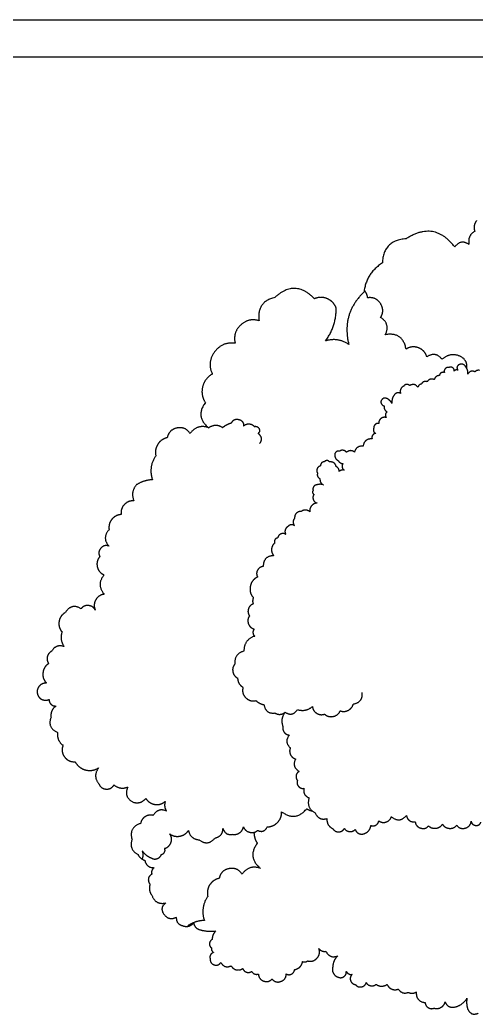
# Model space of a CAD drawing. Header units: metres. Extents: x -17 to 580, y -130 to 19.
# Drawn here: x 5.74 to 8.2, y -85.71 to -80.34 of the extents above; entities that cross this region are included whole.
import ezdxf

# ---------------------------------------------------------------- set-up
doc = ezdxf.new("R2010")
doc.units = ezdxf.units.M
doc.linetypes.add('Style Grey Lines_2', pattern=[0])
for name, color, linetype, true_color in [('Furniture', 7, 'Continuous', 0x7a8bf7), ('Imported blocks', 7, 'Continuous', 0x7a8bf7), ('Mood Board', 7, 'Continuous', 0x7a8bf7), ('Walls', 7, 'Continuous', 0xc7c7c7)]:
    doc.layers.add(name, color=color, linetype=linetype, true_color=true_color)

# ---------------------------------------------------------------- blocks, each defined once
blk = doc.blocks.new('Birch tree M')
at = {"layer": 'Imported blocks'}
for points in [[(2.5404, 4.6462), (2.5188, 4.625), (2.5249, 4.5954)], [(2.1889, 4.6034), (2.0782, 4.6114), (2.0592, 4.5021)], [(2.4188, 4.533), (2.3364, 4.6743), (2.1889, 4.6034)], [(2.4888, 4.5353), (2.4527, 4.5687), (2.4188, 4.533)], [(2.5249, 4.5954), (2.4849, 4.5785), (2.4888, 4.5353)], [(2.0592, 4.5021), (1.975, 4.4634), (1.9517, 4.3738)], [(1.5188, 4.4049), (1.4267, 4.3949), (1.4274, 4.3022)], [(1.7084, 4.3729), (1.6293, 4.4816), (1.5188, 4.4049)], [(1.7709, 4.3649), (1.7414, 4.3826), (1.7084, 4.3729)], [(1.8074, 4.3135), (1.8005, 4.3472), (1.7709, 4.3649)], [(1.9517, 4.3738), (1.8282, 4.2829), (1.8451, 4.1305)], [(1.9659, 4.3434), (1.9659, 4.3649), (1.9543, 4.383)], [(1.4274, 4.3022), (1.3789, 4.3242), (1.3357, 4.293)], [(1.7348, 4.1626), (1.7964, 4.2259), (1.8074, 4.3135)], [(2.0237, 4.308), (2.0062, 4.3442), (1.9659, 4.3434)], [(2.0159, 4.2407), (2.0413, 4.2718), (2.0237, 4.308)], [(1.3357, 4.293), (1.2925, 4.2618), (1.2982, 4.2088)], [(1.2982, 4.2088), (1.2374, 4.2257), (1.1934, 4.1804)], [(2.0272, 4.1542), (2.0601, 4.2025), (2.0159, 4.2407)], [(1.1934, 4.1804), (1.1495, 4.1352), (1.1681, 4.0749)], [(1.8451, 4.1305), (1.7975, 4.1726), (1.7348, 4.1626)], [(2.1182, 4.0714), (2.1137, 4.1578), (2.0272, 4.1542)], [(1.1681, 4.0749), (1.1286, 4.0593), (1.1132, 4.0197)], [(2.1784, 4.07), (2.1487, 4.0859), (2.1182, 4.0714)], [(2.2131, 4.0206), (2.2082, 4.0541), (2.1784, 4.07)], [(1.1132, 4.0197), (1.0977, 3.9802), (1.1162, 3.9419)], [(2.2854, 3.9987), (2.2595, 4.0434), (2.2131, 4.0206)], [(2.3731, 4.0032), (2.3278, 4.0287), (2.2854, 3.9987)], [(2.3988, 3.938), (2.4093, 3.9798), (2.3731, 4.0032)], [(1.1162, 3.9419), (1.0571, 3.8802), (1.1162, 3.8184)], [(2.2616, 3.923), (2.2424, 3.9234), (2.2341, 3.9061)], [(2.2726, 3.9346), (2.2645, 3.9313), (2.2616, 3.923)], [(2.2885, 3.9337), (2.2807, 3.9378), (2.2726, 3.9346)], [(2.294, 3.9515), (2.2858, 3.9443), (2.2885, 3.9337)], [(2.3123, 3.9549), (2.3021, 3.9588), (2.294, 3.9515)], [(2.3304, 3.9525), (2.3221, 3.9594), (2.3123, 3.9549)], [(2.3359, 3.9351), (2.3387, 3.9455), (2.3304, 3.9525)], [(2.355, 3.9363), (2.3451, 3.9421), (2.3359, 3.9351)], [(2.3528, 3.9526), (2.3493, 3.9438), (2.355, 3.9363)], [(2.3657, 3.9628), (2.3564, 3.9614), (2.3528, 3.9526)], [(2.3841, 3.9606), (2.3754, 3.9657), (2.3657, 3.9628)], [(2.3952, 3.9458), (2.3929, 3.9556), (2.3841, 3.9606)], [(2.3999, 3.9109), (2.4048, 3.9293), (2.3952, 3.9458)], [(2.4361, 3.9177), (2.4148, 3.9312), (2.3999, 3.9109)], [(2.4579, 3.922), (2.4458, 3.926), (2.4361, 3.9177)], [(2.0659, 3.8808), (2.0605, 3.8713), (2.0637, 3.8608)], [(2.0818, 3.8931), (2.0712, 3.8904), (2.0659, 3.8808)], [(2.0971, 3.9008), (2.0875, 3.9008), (2.0818, 3.8931)], [(2.1124, 3.893), (2.1067, 3.9007), (2.0971, 3.9008)], [(2.1505, 3.88), (2.1375, 3.9042), (2.1124, 3.893)], [(2.1696, 3.8934), (2.1563, 3.8921), (2.1505, 3.88)], [(2.1994, 3.9005), (2.1817, 3.9088), (2.1696, 3.8934)], [(2.2156, 3.9106), (2.2054, 3.9089), (2.1994, 3.9005)], [(2.2341, 3.9061), (2.2258, 3.9122), (2.2156, 3.9106)], [(2.4011, 3.9124), (2.4007, 3.9124), (2.4003, 3.9124)], [(0.9647, 3.8374), (0.9239, 3.8355), (0.9102, 3.797)], [(1.0228, 3.8024), (1.0055, 3.8394), (0.9647, 3.8374)], [(1.1162, 3.8184), (1.0635, 3.8452), (1.0228, 3.8024)], [(1.1162, 3.8184), (1.1527, 3.8383), (1.1835, 3.8104)], [(1.1835, 3.8104), (1.2049, 3.824), (1.23, 3.8276)], [(1.23, 3.8276), (1.244, 3.8485), (1.2673, 3.8388)], [(1.2673, 3.8388), (1.2906, 3.8291), (1.2855, 3.8043)], [(1.9649, 3.8381), (1.9613, 3.8305), (1.9645, 3.8227)], [(1.9645, 3.8227), (1.9678, 3.815), (1.9757, 3.8122)], [(1.9972, 3.8437), (1.9783, 3.8567), (1.9649, 3.8381)], [(2.0156, 3.8182), (2.0096, 3.8333), (1.9972, 3.8437)], [(2.034, 3.8601), (2.0155, 3.8432), (2.0156, 3.8182)], [(2.0637, 3.8608), (2.0486, 3.8721), (2.034, 3.8601)], [(0.9102, 3.797), (0.8798, 3.7945), (0.8601, 3.771)], [(1.2855, 3.8043), (1.2979, 3.8141), (1.3133, 3.8113)], [(1.3133, 3.8113), (1.3288, 3.8086), (1.3371, 3.7953)], [(1.3371, 3.7953), (1.3523, 3.797), (1.3579, 3.7828)], [(1.3579, 3.7828), (1.3635, 3.7685), (1.3512, 3.7594)], [(1.9757, 3.8122), (1.9713, 3.7937), (1.9854, 3.781)], [(1.9854, 3.781), (1.9713, 3.7699), (1.9789, 3.7536)], [(0.8601, 3.771), (0.8405, 3.7475), (0.8435, 3.7171)], [(1.3512, 3.7594), (1.3733, 3.7346), (1.3517, 3.7094)], [(1.9203, 3.7268), (1.9119, 3.7205), (1.9115, 3.7101)], [(1.9388, 3.7307), (1.9286, 3.7331), (1.9203, 3.7268)], [(1.9528, 3.7528), (1.9399, 3.7454), (1.9388, 3.7307)], [(1.9789, 3.7536), (1.9656, 3.7601), (1.9528, 3.7528)], [(0.8435, 3.7171), (0.7996, 3.6683), (0.8116, 3.6037)], [(1.9018, 3.6774), (1.8954, 3.6701), (1.8969, 3.6605)], [(1.9178, 3.6843), (1.9082, 3.6846), (1.9018, 3.6774)], [(1.9115, 3.7101), (1.903, 3.6943), (1.9178, 3.6843)], [(1.8486, 3.6302), (1.8165, 3.638), (1.8035, 3.6077)], [(1.8969, 3.6605), (1.8594, 3.6666), (1.8486, 3.6302)], [(0.7324, 3.5901), (0.6967, 3.5591), (0.7089, 3.5134)], [(0.8116, 3.6037), (0.7703, 3.6072), (0.7324, 3.5901)], [(1.6523, 3.5799), (1.6442, 3.5812), (1.6378, 3.5761)], [(1.6654, 3.5846), (1.6576, 3.5858), (1.6523, 3.5799)], [(1.6766, 3.5762), (1.6733, 3.5835), (1.6654, 3.5846)], [(1.7065, 3.6055), (1.7044, 3.5874), (1.7194, 3.577)], [(1.7149, 3.6203), (1.7067, 3.6152), (1.7065, 3.6055)], [(1.7319, 3.621), (1.7232, 3.6253), (1.7149, 3.6203)], [(1.7503, 3.6236), (1.7405, 3.6263), (1.7319, 3.621)], [(1.7646, 3.6117), (1.7601, 3.6208), (1.7503, 3.6236)], [(1.8035, 3.6077), (1.7856, 3.6248), (1.7646, 3.6117)], [(1.6128, 3.5513), (1.6068, 3.5407), (1.6121, 3.5297)], [(1.6309, 3.5629), (1.6188, 3.5618), (1.6128, 3.5513)], [(1.6378, 3.5761), (1.6314, 3.5711), (1.6309, 3.5629)], [(1.7063, 3.549), (1.7033, 3.5755), (1.6766, 3.5762)], [(1.7165, 3.5238), (1.7204, 3.54), (1.7063, 3.549)], [(1.7194, 3.577), (1.7255, 3.5628), (1.7406, 3.5595)], [(1.7406, 3.5595), (1.7337, 3.5529), (1.7342, 3.5433)], [(1.7342, 3.5433), (1.7347, 3.5338), (1.7423, 3.5279)], [(0.6601, 3.5015), (0.6386, 3.4837), (0.639, 3.4558)], [(0.7089, 3.5134), (0.6816, 3.5192), (0.6601, 3.5015)], [(1.6121, 3.5297), (1.6043, 3.5122), (1.6203, 3.5017)], [(1.6203, 3.5017), (1.6158, 3.4816), (1.6326, 3.4696)], [(1.7423, 3.5279), (1.7285, 3.5314), (1.7165, 3.5238)], [(0.5906, 3.4384), (0.5703, 3.419), (0.571, 3.3909)], [(0.639, 3.4558), (0.611, 3.4578), (0.5906, 3.4384)], [(1.5799, 3.4496), (1.5752, 3.4455), (1.5755, 3.4393)], [(1.5755, 3.4393), (1.5758, 3.4331), (1.581, 3.4296)], [(1.5836, 3.466), (1.5778, 3.4587), (1.5799, 3.4496)], [(1.5986, 3.4735), (1.5893, 3.4734), (1.5836, 3.466)], [(1.6326, 3.4696), (1.6163, 3.4774), (1.5986, 3.4735)], [(0.571, 3.3909), (0.5297, 3.3565), (0.5592, 3.3117)], [(1.581, 3.4296), (1.5714, 3.4192), (1.5744, 3.4054)], [(1.5744, 3.4054), (1.5773, 3.3916), (1.5903, 3.386)], [(1.5089, 3.3557), (1.4766, 3.3586), (1.4722, 3.3264)], [(1.5496, 3.3488), (1.5318, 3.3671), (1.5089, 3.3557)], [(1.5621, 3.376), (1.5502, 3.365), (1.5496, 3.3488)], [(1.5903, 3.386), (1.5741, 3.3869), (1.5621, 3.376)], [(0.5188, 3.3061), (0.5006, 3.2896), (0.5091, 3.2665)], [(0.5592, 3.3117), (0.5371, 3.3226), (0.5188, 3.3061)], [(1.4342, 3.2905), (1.4239, 3.2864), (1.4195, 3.2762)], [(1.4672, 3.291), (1.4505, 3.3052), (1.4342, 3.2905)], [(1.4722, 3.3264), (1.4557, 3.3107), (1.4672, 3.291)], [(0.5091, 3.2665), (0.4875, 3.2475), (0.4903, 3.2188)], [(1.3785, 3.243), (1.358, 3.24), (1.3602, 3.2194)], [(1.3957, 3.2597), (1.3829, 3.2557), (1.3785, 3.243)], [(1.4193, 3.2556), (1.4085, 3.2636), (1.3957, 3.2597)], [(1.4195, 3.2762), (1.4151, 3.2659), (1.4193, 3.2556)], [(0.4903, 3.2188), (0.493, 3.1902), (0.5178, 3.1756)], [(1.3602, 3.2194), (1.3451, 3.2098), (1.3415, 3.1923)], [(0.5178, 3.1756), (0.4725, 3.1338), (0.506, 3.0821)], [(1.348, 3.16), (1.2974, 3.1645), (1.2905, 3.1142)], [(1.3415, 3.1923), (1.3379, 3.1748), (1.348, 3.16)], [(1.2605, 3.0999), (1.2495, 3.0846), (1.2566, 3.067)], [(1.2905, 3.1142), (1.2716, 3.1153), (1.2605, 3.0999)], [(0.4613, 3.0601), (0.4446, 3.0377), (0.4528, 3.011)], [(0.506, 3.0821), (0.478, 3.0825), (0.4613, 3.0601)], [(1.2566, 3.067), (1.2262, 3.0574), (1.2156, 3.0273)], [(0.3076, 3.0191), (0.2801, 3.0084), (0.2711, 2.9802)], [(0.3854, 3.0271), (0.3425, 3.0616), (0.3076, 3.0191)], [(0.4235, 3.0376), (0.4015, 3.0429), (0.3854, 3.0271)], [(0.4528, 3.011), (0.4455, 3.0324), (0.4235, 3.0376)], [(1.2156, 3.0273), (1.2049, 2.9971), (1.2227, 2.9706)], [(0.2711, 2.9802), (0.2621, 2.9521), (0.2784, 2.9274)], [(1.2227, 2.9706), (1.2146, 2.9561), (1.2177, 2.9399)], [(0.2784, 2.9274), (0.2606, 2.8914), (0.279, 2.8557)], [(1.1915, 2.9186), (1.1836, 2.9014), (1.1926, 2.8848)], [(1.2177, 2.9399), (1.1993, 2.9357), (1.1915, 2.9186)], [(0.279, 2.8557), (0.2413, 2.8735), (0.2156, 2.8406)], [(1.1926, 2.8848), (1.1778, 2.8689), (1.1823, 2.8477)], [(0.1916, 2.8171), (0.185, 2.7999), (0.1939, 2.7837)], [(0.2156, 2.8406), (0.1982, 2.8344), (0.1916, 2.8171)], [(1.1823, 2.8477), (1.1868, 2.8265), (1.2068, 2.818)], [(1.2068, 2.818), (1.199, 2.8113), (1.1984, 2.8011)], [(0.1939, 2.7837), (0.1673, 2.771), (0.1603, 2.7424)], [(1.2038, 2.7841), (1.1504, 2.7725), (1.1432, 2.7183)], [(1.1984, 2.8011), (1.1977, 2.7909), (1.2045, 2.7832)], [(1.2045, 2.7832), (1.2042, 2.7837), (1.2038, 2.7841)], [(0.1603, 2.7424), (0.1533, 2.7139), (0.1709, 2.6903)], [(1.1432, 2.7183), (1.0939, 2.712), (1.0916, 2.6623)], [(0.1323, 2.6786), (0.1162, 2.6624), (0.1209, 2.64)], [(0.1709, 2.6903), (0.1484, 2.6948), (0.1323, 2.6786)], [(1.0916, 2.6623), (1.0753, 2.648), (1.0765, 2.6264)], [(0.1209, 2.64), (0.1248, 2.6223), (0.1406, 2.6134)], [(0.1406, 2.6134), (0.1564, 2.6045), (0.1735, 2.6104)], [(1.0765, 2.6264), (1.0777, 2.6048), (1.0955, 2.5924)], [(0.2024, 2.5739), (0.1714, 2.5585), (0.1709, 2.5239)], [(0.1735, 2.6104), (0.1705, 2.5965), (0.1793, 2.5853)], [(0.1793, 2.5853), (0.1882, 2.5741), (0.2024, 2.5739)], [(1.0955, 2.5924), (1.0919, 2.5626), (1.1159, 2.5445)], [(0.1709, 2.5239), (0.1445, 2.474), (0.1929, 2.445)], [(1.1159, 2.5445), (1.1039, 2.5171), (1.1217, 2.493)], [(1.1217, 2.493), (1.1394, 2.4689), (1.1692, 2.4721)], [(1.1692, 2.4721), (1.1839, 2.4542), (1.2058, 2.4466)], [(0.1929, 2.445), (0.1824, 2.407), (0.211, 2.3799)], [(1.2058, 2.4466), (1.2072, 2.4006), (1.2532, 2.4001)], [(1.6367, 2.3933), (1.6852, 2.3951), (1.687, 2.4436)], [(0.211, 2.3799), (0.1949, 2.3518), (0.2104, 2.3233)], [(1.2532, 2.4001), (1.2771, 2.3817), (1.3029, 2.3972)], [(1.3029, 2.3972), (1.2732, 2.3688), (1.283, 2.3289)], [(1.3029, 2.3972), (1.3357, 2.3693), (1.364, 2.4018)], [(1.364, 2.4018), (1.4026, 2.3846), (1.4381, 2.4075)], [(1.4381, 2.4075), (1.4374, 2.3861), (1.4538, 2.3723)], [(1.4538, 2.3723), (1.4703, 2.3585), (1.4913, 2.3629)], [(1.6083, 2.3662), (1.6284, 2.3735), (1.6367, 2.3933)], [(0.2104, 2.3233), (0.2259, 2.2948), (0.2583, 2.2931)], [(1.283, 2.3289), (1.2777, 2.3142), (1.2856, 2.3007)], [(1.4913, 2.3629), (1.5073, 2.3445), (1.5317, 2.3462)], [(1.5317, 2.3462), (1.556, 2.348), (1.5692, 2.3686)], [(1.5692, 2.3686), (1.5882, 2.3588), (1.6083, 2.3662)], [(0.2583, 2.2931), (0.2706, 2.2601), (0.3032, 2.2467)], [(1.2856, 2.3007), (1.2934, 2.2872), (1.3087, 2.2844)], [(1.3087, 2.2844), (1.2772, 2.255), (1.3051, 2.2222)], [(0.3032, 2.2467), (0.3359, 2.2334), (0.3678, 2.2483)], [(0.3678, 2.2483), (0.3329, 2.2129), (0.3592, 2.1707)], [(1.3051, 2.2222), (1.2958, 2.2067), (1.3012, 2.1896)], [(1.3012, 2.1896), (1.3066, 2.1724), (1.323, 2.165)], [(0.3592, 2.1707), (0.3654, 2.1462), (0.3901, 2.1411)], [(0.3901, 2.1411), (0.4148, 2.1359), (0.4303, 2.1559)], [(0.4303, 2.1559), (0.4578, 2.1281), (0.496, 2.1369)], [(0.496, 2.1369), (0.4679, 2.0884), (0.5157, 2.0593)], [(1.323, 2.165), (1.2987, 2.1299), (1.332, 2.1031)], [(1.3151, 2.0846), (1.311, 2.0714), (1.3186, 2.0598)], [(1.332, 2.1031), (1.3192, 2.0978), (1.3151, 2.0846)], [(0.5157, 2.0593), (0.5493, 2.0459), (0.5759, 2.0705)], [(0.5759, 2.0705), (0.5878, 2.0441), (0.6156, 2.036)], [(0.6156, 2.036), (0.6435, 2.0279), (0.6677, 2.0438)], [(0.6677, 2.0438), (0.6562, 2.0205), (0.667, 1.9968)], [(1.3186, 2.0598), (1.3108, 2.0455), (1.3193, 2.0317)], [(0.6006, 1.9837), (0.5806, 1.992), (0.5609, 1.9829)], [(0.667, 1.9968), (0.628, 2.0192), (0.6006, 1.9837)], [(1.3193, 2.0317), (1.3278, 2.0178), (1.3441, 2.0183)], [(1.3441, 2.0183), (1.3345, 1.9859), (1.3634, 1.9686)], [(0.5348, 1.9531), (0.4741, 1.9424), (0.4829, 1.8814)], [(0.5609, 1.9829), (0.5413, 1.9738), (0.5348, 1.9531)], [(1.3634, 1.9686), (1.3415, 1.9222), (1.3832, 1.8923)], [(0.7157, 1.8669), (0.7428, 1.8683), (0.7607, 1.8887)], [(0.7607, 1.8887), (0.7644, 1.8461), (0.8061, 1.8368)], [(1.196, 1.8709), (1.2192, 1.8897), (1.2219, 1.9195)], [(1.2219, 1.9195), (1.2826, 1.86), (1.3449, 1.9179)], [(1.3449, 1.9179), (1.356, 1.9076), (1.3708, 1.9042)], [(1.3832, 1.8923), (1.3947, 1.8524), (1.436, 1.8574)], [(0.4829, 1.8814), (0.4605, 1.8348), (0.5023, 1.8045)], [(0.6344, 1.8174), (0.6579, 1.8207), (0.6687, 1.8417)], [(0.6687, 1.8417), (0.6795, 1.8628), (0.6686, 1.8838)], [(0.6686, 1.8838), (0.6886, 1.8654), (0.7157, 1.8669)], [(0.8847, 1.8358), (0.9226, 1.8386), (0.9287, 1.8762)], [(0.9287, 1.8762), (0.9352, 1.8401), (0.9719, 1.8419)], [(0.9719, 1.8419), (0.9897, 1.8363), (1.0062, 1.8449)], [(1.0062, 1.8449), (1.0227, 1.8536), (1.0282, 1.8714)], [(1.0282, 1.8714), (1.0336, 1.8495), (1.0544, 1.8411)], [(1.0544, 1.8411), (1.0752, 1.8326), (1.0943, 1.8444)], [(1.0943, 1.8444), (1.124, 1.8266), (1.143, 1.8556)], [(1.143, 1.8556), (1.1727, 1.852), (1.196, 1.8709)], [(1.436, 1.8574), (1.4297, 1.8234), (1.4586, 1.8044)], [(0.5023, 1.8045), (0.5102, 1.7826), (0.5313, 1.7727)], [(0.5197, 1.78), (0.5311, 1.799), (0.5253, 1.8203)], [(0.5253, 1.8203), (0.5382, 1.793), (0.5651, 1.7792)], [(0.5926, 1.773), (0.6078, 1.7764), (0.6147, 1.7904)], [(0.6147, 1.7904), (0.6251, 1.7906), (0.6312, 1.799)], [(0.6312, 1.799), (0.6374, 1.8074), (0.6344, 1.8174)], [(0.8061, 1.8368), (0.8449, 1.7986), (0.8847, 1.8358)], [(1.0755, 1.838), (1.0718, 1.8093), (1.0844, 1.7831)], [(1.4586, 1.8044), (1.4663, 1.7879), (1.4844, 1.7859)], [(1.4844, 1.7859), (1.5026, 1.784), (1.5135, 1.7986)], [(1.5135, 1.7986), (1.521, 1.7842), (1.5368, 1.7805)], [(1.6044, 1.7604), (1.635, 1.7657), (1.6432, 1.7957)], [(1.6432, 1.7957), (1.6721, 1.7848), (1.685, 1.8129)], [(1.685, 1.8129), (1.6999, 1.7993), (1.7197, 1.8032)], [(1.7197, 1.8032), (1.7395, 1.8071), (1.7481, 1.8254)], [(1.7481, 1.8254), (1.7829, 1.7871), (1.8215, 1.8215)], [(1.8215, 1.8215), (1.8246, 1.7867), (1.8595, 1.7858)], [(0.5313, 1.7727), (0.5344, 1.7358), (0.5711, 1.7312)], [(0.5651, 1.7792), (0.5773, 1.7696), (0.5926, 1.773)], [(1.0844, 1.7831), (1.0253, 1.7214), (1.0844, 1.6596)], [(1.5368, 1.7805), (1.5526, 1.7769), (1.5656, 1.7867)], [(1.5656, 1.7867), (1.5737, 1.7569), (1.6044, 1.7604)], [(1.8595, 1.7858), (1.8595, 1.7618), (1.8814, 1.7517)], [(1.8814, 1.7517), (1.9032, 1.7416), (1.9215, 1.7572)], [(1.9215, 1.7572), (1.9346, 1.7412), (1.9553, 1.7411)], [(1.9553, 1.7411), (1.976, 1.7409), (1.9894, 1.7566)], [(1.9894, 1.7566), (1.9982, 1.7366), (2.0197, 1.732)], [(2.0197, 1.732), (2.0411, 1.7274), (2.0574, 1.7421)], [(2.0574, 1.7421), (2.0708, 1.7192), (2.0971, 1.723)], [(2.0971, 1.723), (2.1233, 1.7267), (2.1298, 1.7525)], [(2.1298, 1.7525), (2.1305, 1.7338), (2.1487, 1.7294)], [(0.5561, 1.7018), (0.5252, 1.6853), (0.5409, 1.6539)], [(0.5711, 1.7312), (0.5539, 1.7215), (0.5561, 1.7018)], [(2.1487, 1.7294), (2.1668, 1.725), (2.1759, 1.7413)], [(0.5409, 1.6539), (0.5284, 1.6262), (0.5428, 1.5994)], [(0.933, 1.6786), (0.8922, 1.6767), (0.8785, 1.6382)], [(0.9911, 1.6436), (0.9738, 1.6806), (0.933, 1.6786)], [(1.0844, 1.6596), (1.0318, 1.6864), (0.9911, 1.6436)], [(0.5428, 1.5994), (0.5544, 1.5493), (0.6057, 1.5537)], [(0.8284, 1.6122), (0.8088, 1.5888), (0.8117, 1.5583)], [(0.8785, 1.6382), (0.848, 1.6357), (0.8284, 1.6122)], [(0.6057, 1.5537), (0.5711, 1.5359), (0.5882, 1.501)], [(0.8117, 1.5583), (0.7678, 1.5095), (0.7799, 1.4449)], [(0.5882, 1.501), (0.6079, 1.4647), (0.6469, 1.4782)], [(0.6469, 1.4782), (0.6407, 1.4463), (0.6706, 1.4337)], [(0.6706, 1.4337), (0.7008, 1.4169), (0.7267, 1.4398)], [(0.7007, 1.4313), (0.6986, 1.4295), (0.6967, 1.4276)], [(0.7799, 1.4449), (0.7385, 1.4484), (0.7007, 1.4313)], [(0.7267, 1.4398), (0.7275, 1.415), (0.7496, 1.4037)], [(0.7496, 1.4037), (0.7871, 1.3872), (0.8281, 1.3865)], [(0.8281, 1.3865), (0.8085, 1.3719), (0.8057, 1.3477)], [(0.79, 1.3303), (0.7869, 1.3173), (0.7962, 1.3077)], [(0.8057, 1.3477), (0.7931, 1.3433), (0.79, 1.3303)], [(0.7962, 1.3077), (0.7928, 1.2937), (0.8039, 1.2845)], [(0.8039, 1.2845), (0.7804, 1.2781), (0.7832, 1.2538)], [(0.7832, 1.2538), (0.7799, 1.233), (0.799, 1.224)], [(0.799, 1.224), (0.8181, 1.2151), (0.832, 1.231)], [(0.832, 1.231), (0.8462, 1.1987), (0.8801, 1.2083)], [(1.2985, 1.1905), (1.3199, 1.2084), (1.3136, 1.2356)], [(1.3136, 1.2356), (1.325, 1.2176), (1.3463, 1.218)], [(1.3463, 1.218), (1.3596, 1.1781), (1.4004, 1.1884)], [(0.8801, 1.2083), (0.8864, 1.192), (0.9028, 1.186)], [(0.9028, 1.186), (0.9192, 1.18), (0.9345, 1.1885)], [(0.9345, 1.1885), (0.9369, 1.1743), (0.9499, 1.1681)], [(0.9499, 1.1681), (0.9629, 1.1619), (0.9754, 1.1688)], [(0.9754, 1.1688), (0.984, 1.1483), (1.0061, 1.1513)], [(1.1831, 1.1493), (1.2164, 1.1517), (1.2273, 1.1834)], [(1.2273, 1.1834), (1.2394, 1.1762), (1.2515, 1.1834)], [(1.2515, 1.1834), (1.2772, 1.1725), (1.2985, 1.1905)], [(1.4004, 1.1884), (1.3746, 1.1698), (1.3695, 1.1384)], [(1.0061, 1.1513), (1.0042, 1.1261), (1.0267, 1.1144)], [(1.0267, 1.1144), (1.0492, 1.1027), (1.0688, 1.1187)], [(1.0688, 1.1187), (1.0833, 1.0955), (1.1099, 1.1013)], [(1.1099, 1.1013), (1.1366, 1.1071), (1.1402, 1.1341)], [(1.1402, 1.1341), (1.1519, 1.1253), (1.1657, 1.1302)], [(1.1657, 1.1302), (1.1795, 1.1351), (1.1831, 1.1493)], [(1.3695, 1.1384), (1.3621, 1.1232), (1.3681, 1.1074)], [(1.3681, 1.1074), (1.3741, 1.0916), (1.3897, 1.0851)], [(1.3897, 1.0851), (1.4033, 1.077), (1.4172, 1.0846)], [(1.4172, 1.0846), (1.431, 1.0922), (1.4316, 1.108)], [(1.4316, 1.108), (1.4384, 1.09), (1.4577, 1.0894)], [(1.4577, 1.0894), (1.443, 1.0788), (1.4463, 1.061)], [(1.4463, 1.061), (1.4497, 1.0432), (1.4672, 1.0388)], [(1.4672, 1.0388), (1.4763, 1.0229), (1.4945, 1.0236)], [(1.4945, 1.0236), (1.5128, 1.0244), (1.5205, 1.0409)], [(1.5205, 1.0409), (1.5262, 1.0274), (1.5402, 1.023)], [(1.5402, 1.023), (1.5541, 1.0185), (1.5666, 1.0262)], [(1.5666, 1.0262), (1.591, 1.0055), (1.6201, 1.0191)], [(1.6201, 1.0191), (1.6244, 1.0023), (1.6394, 0.9936)], [(1.6394, 0.9936), (1.6543, 0.985), (1.671, 0.9895)], [(1.671, 0.9895), (1.6851, 0.9599), (1.7171, 0.9671)], [(1.7171, 0.9671), (1.7357, 0.9547), (1.7559, 0.9642)], [(1.7559, 0.9642), (1.7473, 0.919), (1.7916, 0.9069)], [(1.7916, 0.9069), (1.7908, 0.8909), (1.8031, 0.8807)], [(1.8031, 0.8807), (1.8155, 0.8705), (1.831, 0.8744)], [(1.831, 0.8744), (1.8477, 0.8668), (1.8648, 0.8735)], [(1.8648, 0.8735), (1.8818, 0.8802), (1.8888, 0.8971)], [(1.8888, 0.8971), (1.8964, 0.8664), (1.928, 0.8665)], [(1.928, 0.8665), (1.9698, 0.8687), (1.9962, 0.9012)], [(1.9962, 0.9012), (1.9879, 0.8754), (1.993, 0.8488)], [(1.993, 0.8488), (2.0037, 0.812), (2.0408, 0.8217)]]:
    blk.add_open_spline(points, degree=2, dxfattribs=at)

msp = doc.modelspace()

# ---------------------------------------------------------------- linework, layer by layer
at = {"layer": 'Furniture', "linetype": 'Style Grey Lines_2'}
msp.add_lwpolyline([(-6.20298, -80.3449433), (20.5595001, -80.3449405)], dxfattribs=at)
at = {"layer": 'Mood Board', "linetype": 'Style Grey Lines_2'}
msp.add_lwpolyline([(-6.20298, -80.5449433), (20.3625313, -80.5449406)], dxfattribs=at)

# ---------------------------------------------------------------- block references
at = {"layer": 'Walls', "xscale": 1.108916879626966, "yscale": 1.108916879626966, "rotation": 7.560866639837981}
msp.add_blockref('Birch tree M', (6.0916421, -86.9061859), dxfattribs=at)

doc.saveas('drawing.dxf')
